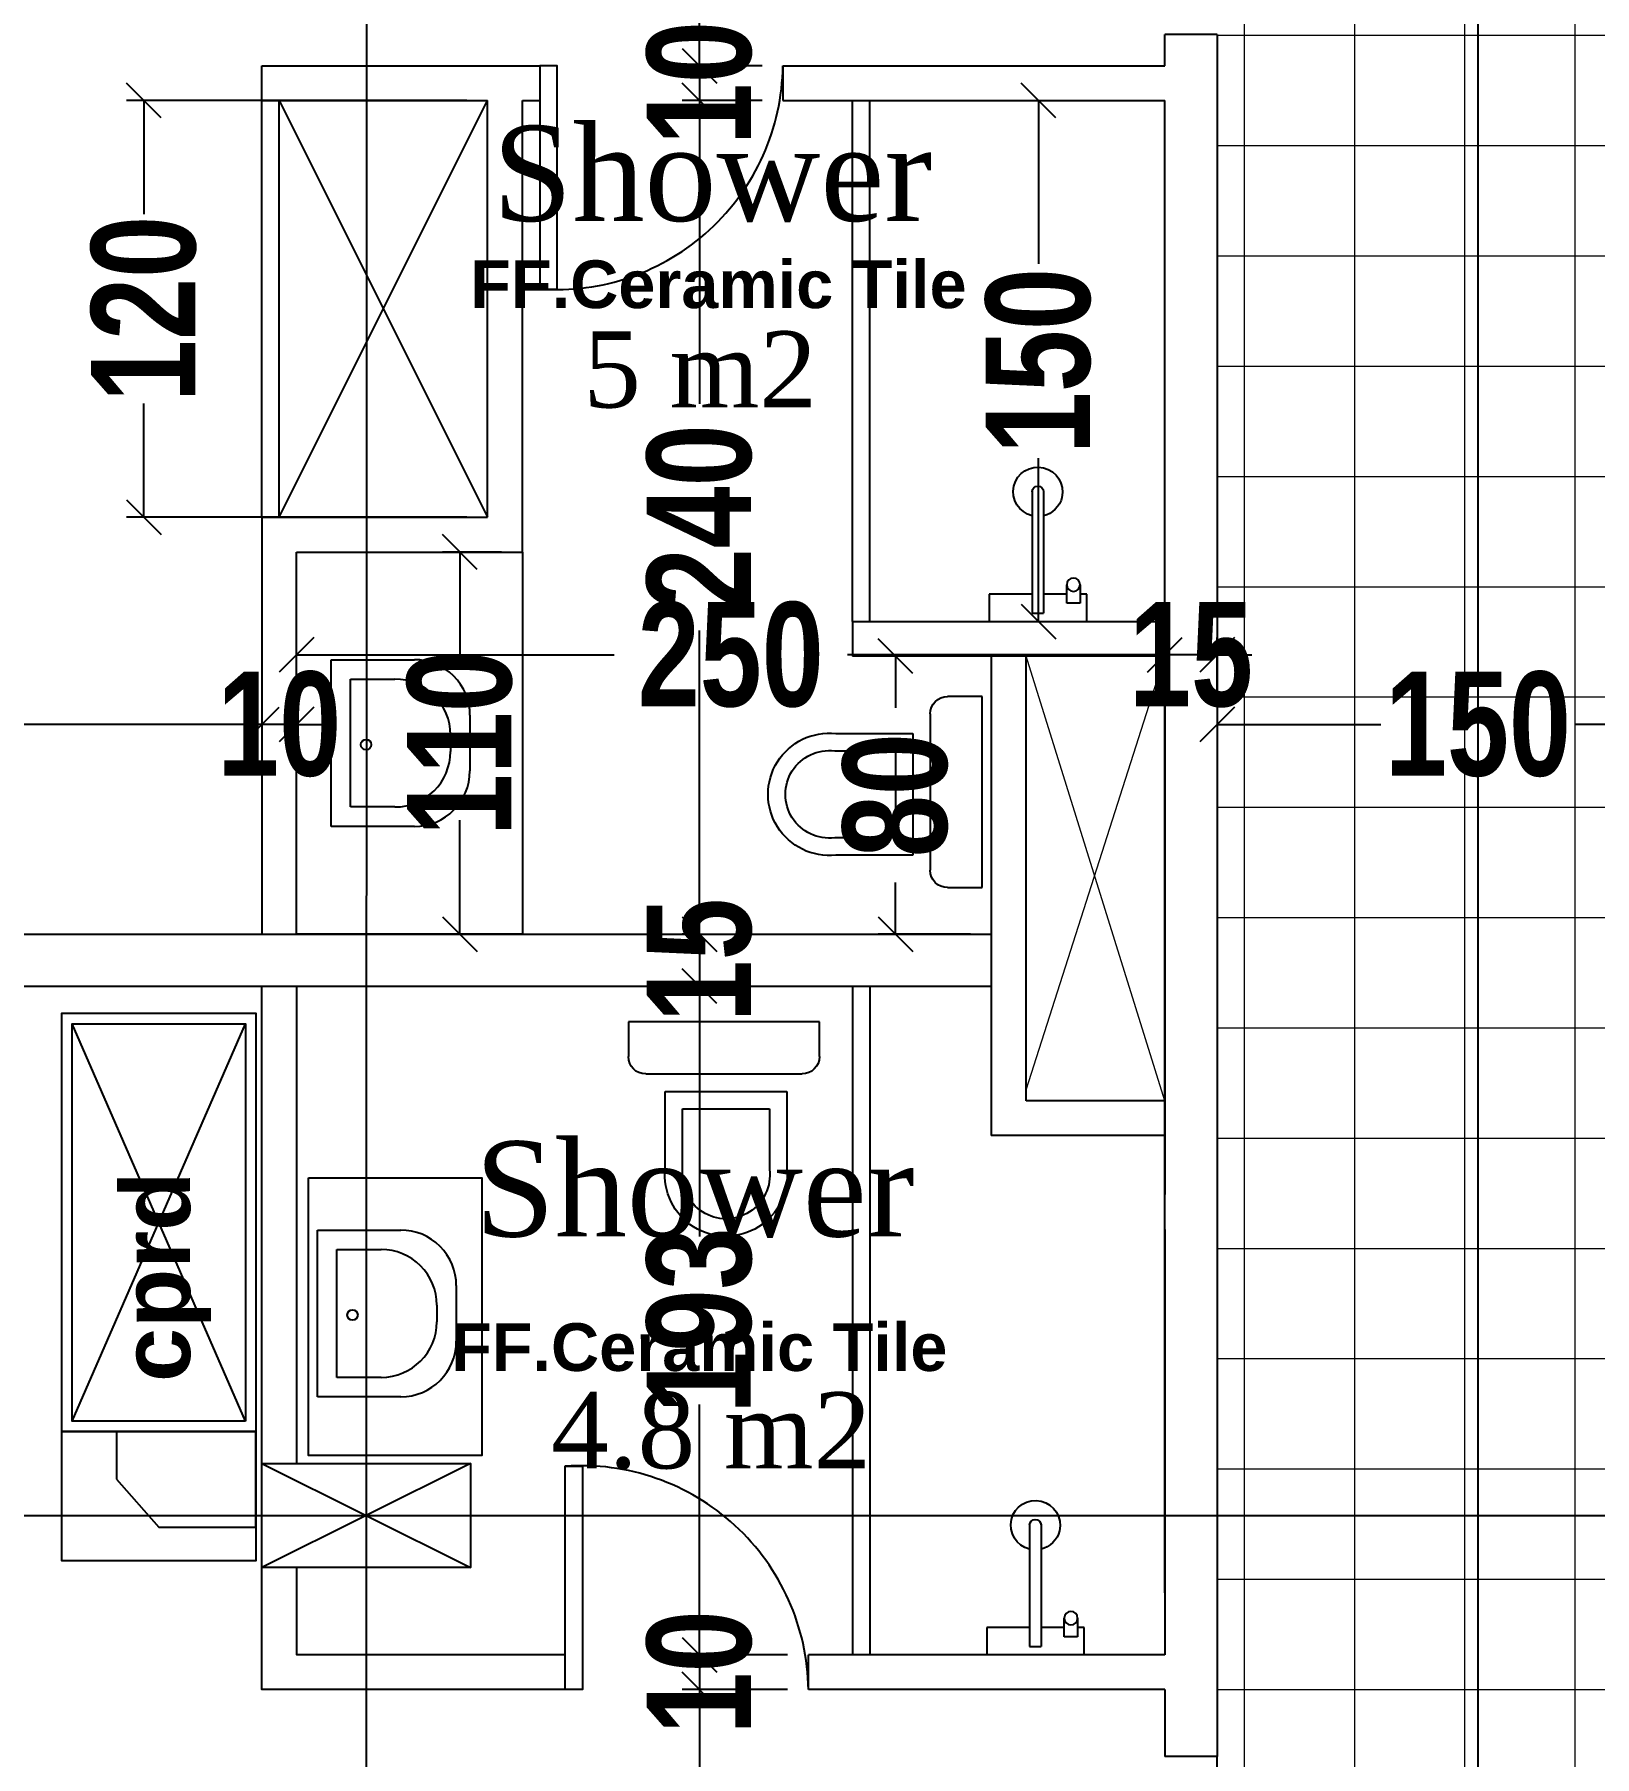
# Model space of a CAD drawing. Extents: x 285329 to 658348, y -83126 to -16980.
# Drawn here: x 359181.5 to 359630.6, y -42327 to -41831.2 of the extents above; entities that cross this region are included whole.
import ezdxf

# ---------------------------------------------------------------- set-up
doc = ezdxf.new("R2010")
doc.units = 0
doc.layers.get('0').update_dxf_attribs({"linetype": 'CONTINUOUS'})
doc.layers.get('DEFPOINTS').update_dxf_attribs({"color": 9, "linetype": 'CONTINUOUS'})
for name, color, linetype in [('AXIS', 1, 'CONTINUOUS'), ('COLUMN', 5, 'CONTINUOUS'), ('DOOR', 4, 'CONTINUOUS'), ('FURNITURE', 4, 'CONTINUOUS'), ('HATCH', 8, 'CONTINUOUS'), ('TEXT', 3, 'CONTINUOUS'), ('WALL', 7, 'CONTINUOUS')]:
    doc.layers.add(name, color=color, linetype=linetype)
doc.layers.add('VIS', color=8, linetype='CONTINUOUS', lineweight=18)
doc.styles.add('CITYBLUEPRINT', font='cityb___.ttf', dxfattribs={"width": 0.8})
doc.styles.add('style2', font='romantic.ttf', dxfattribs={"height": 50})
doc.styles.add('STYLE4', font='arialbd.ttf', dxfattribs={"height": 0.2})
doc.dimstyles.new('50', dxfattribs={"dimtxt": 30, "dimasz": 10, "dimexe": 5, "dimexo": 6, "dimgap": 5, "dimtad": 0, "dimdec": 0, "dimdsep": 46, "dimtxsty": 'CITYBLUEPRINT', "dimblk1": 'OBLIQUE', "dimblk2": 'OBLIQUE', "dimsah": 1, "dimcen": 0.05, "dimdle": 0.03, "dimclre": 22, "dimclrt": 7, "dimadec": 0, "dimazin": 0, "dimtfac": 1, "dimtdec": 0, "dimtix": 1, "dimtmove": 0, "dimatfit": 3, "dimldrblk": 'OBLIQUE', "dimfxl": 1, "dimtolj": 1, "dimtzin": 0, "dimarcsym": 0})

# ---------------------------------------------------------------- blocks, each defined once
blk = doc.blocks.new('COLUMN')
at = {"layer": 'AXIS'}
for p, q in [((236924.7, -9644.26), (236984.7, -9674.26)), ((236984.7, -9644.26), (236924.7, -9674.26))]:
    blk.add_line(p, q, dxfattribs=at)
at = {"layer": 'COLUMN'}
blk.add_lwpolyline([(236924.7, -9644.26), (236984.7, -9644.26), (236984.7, -9674.26), (236924.7, -9674.26)], close=True, dxfattribs=at)
blk = doc.blocks.new('HWB')
at = {"layer": 'FURNITURE'}
for p, q in [((-0.6, 0), (0, 0)), ((-0.6, -0.3), (-0.6, 0)), ((0, 0), (0, -0.3)), ((-0.53, -0.07), (-0.07, -0.07)), ((-0.53, -0.23), (-0.53, -0.07)), ((-0.07, -0.07), (-0.07, -0.23)), ((-0.27, -0.43), (-0.33, -0.43)), ((-0.2, -0.5), (-0.4, -0.5))]:
    blk.add_line(p, q, dxfattribs=at)
blk.add_circle((-0.3057, -0.1263), 0.0188, dxfattribs=at)
for centre, start, end in [((-0.33, -0.23), 180, 270), ((-0.27, -0.23), 270, 0), ((-0.4, -0.3), 180, 270), ((-0.2, -0.3), 270, 0)]:
    blk.add_arc(centre, 0.2, start, end, dxfattribs=at)
blk = doc.blocks.new('WC')
at = {"layer": 'FURNITURE'}
for p, q in [((0, 0), (0.55, 0)), ((0, -0.1), (0, 0)), ((0.55, 0), (0.55, -0.1)), ((0.5, -0.15), (0.05, -0.15)), ((0.0937, -0.2), (0.0937, -0.4221)), ((0.4437, -0.2), (0.0937, -0.2)), ((0.4437, -0.4221), (0.4437, -0.2)), ((0.1437, -0.25), (0.1437, -0.425)), ((0.3937, -0.25), (0.1437, -0.25)), ((0.3937, -0.425), (0.3937, -0.25))]:
    blk.add_line(p, q, dxfattribs=at)
for centre, radius, start, end in [((0.05, -0.1), 0.05, 180, 270), ((0.5, -0.1), 0.05, 270, 0), ((0.2687, -0.4409), 0.176, 173.8732, 6.1268), ((0.2687, -0.4409), 0.126, 172.7575, 7.2425)]:
    blk.add_arc(centre, radius, start, end, dxfattribs=at)
blk = doc.blocks.new('_Oblique')
at = {"color": 0, "lineweight": -2}
blk.add_line((-0.5, -0.5), (0.5, 0.5), dxfattribs=at)
blk = doc.blocks.new('*D2562')
at = {"layer": 'DEFPOINTS', "color": 0, "linetype": 'Continuous', "lineweight": 5, "transparency": 16777216}
for p in [(359372.35, -41730.21), (359372.98, -41840.21), (359372.98, -41840.21)]:
    blk.add_point(p, dxfattribs=at)
at = {"layer": 'VIS', "color": 0, "linetype": 'Continuous', "lineweight": -2, "transparency": 16777216}
for p, q in [((359372.98, -41730.18), (359372.98, -41763.04)), ((359372.98, -41840.24), (359372.98, -41807.38))]:
    blk.add_line(p, q, dxfattribs=at)
at = {"layer": 'VIS', "color": 22, "linetype": 'Continuous', "lineweight": -2, "transparency": 16777216}
for p, q in [((359378.35, -41730.21), (359377.98, -41730.21)), ((359366.98, -41840.21), (359367.98, -41840.21))]:
    blk.add_line(p, q, dxfattribs=at)
at = {"layer": 'VIS', "color": 0, "linetype": 'Continuous', "lineweight": -2, "transparency": 16777216, "xscale": 10, "yscale": 10, "zscale": 10}
for p, rotation in [((359372.98, -41730.21), 90), ((359372.98, -41840.21), 270)]:
    blk.add_blockref('_Oblique', p, dxfattribs=dict(at, rotation=rotation))
at = {"layer": 'VIS', "color": 7, "linetype": 'Continuous', "lineweight": 5, "transparency": 16777216, "insert": (359372.98, -41785.21), "char_height": 30, "attachment_point": 5, "rotation": 90, "style": 'CITYBLUEPRINT'}
blk.add_mtext('\\A1;110', dxfattribs=at)
blk = doc.blocks.new('*D2624')
at = {"layer": 'DEFPOINTS', "color": 0, "linetype": 'Continuous', "lineweight": 5, "transparency": 16777216}
for p in [(359521.96, -42029.84), (359672.23, -42029.17), (359672.23, -42029.84)]:
    blk.add_point(p, dxfattribs=at)
at = {"layer": 'VIS', "color": 22, "linetype": 'Continuous', "lineweight": -2, "transparency": 16777216}
for p, q in [((359521.96, -42023.84), (359521.96, -42024.84)), ((359672.23, -42035.17), (359672.23, -42034.84))]:
    blk.add_line(p, q, dxfattribs=at)
at = {"layer": 'VIS', "color": 0, "linetype": 'Continuous', "lineweight": -2, "transparency": 16777216}
for p, q in [((359521.93, -42029.84), (359569.11, -42029.84)), ((359672.26, -42029.84), (359625.08, -42029.84))]:
    blk.add_line(p, q, dxfattribs=at)
at = {"layer": 'VIS', "color": 0, "linetype": 'Continuous', "lineweight": -2, "transparency": 16777216, "xscale": 10, "yscale": 10, "zscale": 10, "rotation": 180}
blk.add_blockref('_Oblique', (359521.96, -42029.84), dxfattribs=at)
at = {"layer": 'VIS', "color": 0, "linetype": 'Continuous', "lineweight": -2, "transparency": 16777216, "xscale": 10, "yscale": 10, "zscale": 10}
blk.add_blockref('_Oblique', (359672.23, -42029.84), dxfattribs=at)
at = {"layer": 'VIS', "color": 7, "linetype": 'Continuous', "lineweight": 5, "transparency": 16777216, "insert": (359597.09, -42029.84), "char_height": 30, "attachment_point": 5, "style": 'CITYBLUEPRINT'}
blk.add_mtext('\\A1;150', dxfattribs=at)
blk = doc.blocks.new('*D2638')
at = {"layer": 'DEFPOINTS', "color": 0, "linetype": 'Continuous', "lineweight": 5, "transparency": 16777216}
for p in [(359396.96, -41840.21), (359372.98, -41850.21), (359396.96, -41850.21)]:
    blk.add_point(p, dxfattribs=at)
at = {"layer": 'VIS', "color": 0, "linetype": 'Continuous', "lineweight": -2, "transparency": 16777216}
for p, q in [((359372.98, -41840.21), (359372.98, -41830.21)), ((359372.98, -41840.21), (359372.98, -41850.21)), ((359372.98, -41850.21), (359372.98, -41860.21))]:
    blk.add_line(p, q, dxfattribs=at)
at = {"layer": 'VIS', "color": 22, "linetype": 'Continuous', "lineweight": -2, "transparency": 16777216}
for p, q in [((359390.96, -41840.21), (359367.98, -41840.21)), ((359390.96, -41850.21), (359367.98, -41850.21))]:
    blk.add_line(p, q, dxfattribs=at)
at = {"layer": 'VIS', "color": 0, "linetype": 'Continuous', "lineweight": -2, "transparency": 16777216, "xscale": 10, "yscale": 10, "zscale": 10}
for p, rotation in [((359372.98, -41840.21), 270), ((359372.98, -41850.21), 90)]:
    blk.add_blockref('_Oblique', p, dxfattribs=dict(at, rotation=rotation))
at = {"layer": 'VIS', "color": 7, "linetype": 'Continuous', "lineweight": 5, "transparency": 16777216, "insert": (359372.98, -41845.21), "char_height": 30, "attachment_point": 5, "rotation": 90, "style": 'CITYBLUEPRINT'}
blk.add_mtext('\\A1;10', dxfattribs=at)
blk = doc.blocks.new('*D2639')
at = {"layer": 'DEFPOINTS', "color": 0, "linetype": 'Continuous', "lineweight": 5, "transparency": 16777216}
for p in [(359396.96, -41850.21), (359372.98, -42090.21), (359376.64, -42090.21)]:
    blk.add_point(p, dxfattribs=at)
at = {"layer": 'VIS', "color": 22, "linetype": 'Continuous', "lineweight": -2, "transparency": 16777216}
for p, q in [((359390.96, -41850.21), (359367.98, -41850.21)), ((359370.64, -42090.21), (359367.98, -42090.21))]:
    blk.add_line(p, q, dxfattribs=at)
at = {"layer": 'VIS', "color": 0, "linetype": 'Continuous', "lineweight": -2, "transparency": 16777216}
for p, q in [((359372.98, -41850.18), (359372.98, -41937.58)), ((359372.98, -42090.24), (359372.98, -42002.84))]:
    blk.add_line(p, q, dxfattribs=at)
at = {"layer": 'VIS', "color": 0, "linetype": 'Continuous', "lineweight": -2, "transparency": 16777216, "xscale": 10, "yscale": 10, "zscale": 10}
for p, rotation in [((359372.98, -41850.21), 90), ((359372.98, -42090.21), 270)]:
    blk.add_blockref('_Oblique', p, dxfattribs=dict(at, rotation=rotation))
at = {"layer": 'VIS', "color": 7, "linetype": 'Continuous', "lineweight": 5, "transparency": 16777216, "insert": (359372.98, -41970.21), "char_height": 30, "attachment_point": 5, "rotation": 90, "style": 'CITYBLUEPRINT'}
blk.add_mtext('\\A1;240', dxfattribs=at)
blk = doc.blocks.new('*D2640')
at = {"layer": 'DEFPOINTS', "color": 0, "linetype": 'Continuous', "lineweight": 5, "transparency": 16777216}
for p in [(359376.64, -42090.21), (359372.98, -42105.21), (359376.64, -42105.21)]:
    blk.add_point(p, dxfattribs=at)
at = {"layer": 'VIS', "color": 0, "linetype": 'Continuous', "lineweight": -2, "transparency": 16777216}
for p, q in [((359372.98, -42090.21), (359372.98, -42080.21)), ((359372.98, -42090.21), (359372.98, -42105.21)), ((359372.98, -42105.21), (359372.98, -42115.21))]:
    blk.add_line(p, q, dxfattribs=at)
at = {"layer": 'VIS', "color": 22, "linetype": 'Continuous', "lineweight": -2, "transparency": 16777216}
for p, q in [((359370.64, -42090.21), (359367.98, -42090.21)), ((359370.64, -42105.21), (359367.98, -42105.21))]:
    blk.add_line(p, q, dxfattribs=at)
at = {"layer": 'VIS', "color": 0, "linetype": 'Continuous', "lineweight": -2, "transparency": 16777216, "xscale": 10, "yscale": 10, "zscale": 10}
for p, rotation in [((359372.98, -42090.21), 270), ((359372.98, -42105.21), 90)]:
    blk.add_blockref('_Oblique', p, dxfattribs=dict(at, rotation=rotation))
at = {"layer": 'VIS', "color": 7, "linetype": 'Continuous', "lineweight": 5, "transparency": 16777216, "insert": (359372.98, -42097.71), "char_height": 30, "attachment_point": 5, "rotation": 90, "style": 'CITYBLUEPRINT'}
blk.add_mtext('\\A1;15', dxfattribs=at)
blk = doc.blocks.new('*D2655')
at = {"layer": 'DEFPOINTS', "color": 0, "linetype": 'Continuous', "lineweight": 5, "transparency": 16777216}
for p in [(359506.96, -42009.84), (359506.96, -42010.21), (359521.96, -42029.17)]:
    blk.add_point(p, dxfattribs=at)
at = {"layer": 'VIS', "color": 22, "linetype": 'Continuous', "lineweight": -2, "transparency": 16777216}
for p, q in [((359506.96, -42004.21), (359506.96, -42004.84)), ((359521.96, -42023.17), (359521.96, -42004.84))]:
    blk.add_line(p, q, dxfattribs=at)
at = {"layer": 'VIS', "color": 0, "linetype": 'Continuous', "lineweight": -2, "transparency": 16777216}
for p, q in [((359506.96, -42009.84), (359496.96, -42009.84)), ((359521.96, -42009.84), (359506.96, -42009.84)), ((359521.96, -42009.84), (359531.96, -42009.84))]:
    blk.add_line(p, q, dxfattribs=at)
at = {"layer": 'VIS', "color": 0, "linetype": 'Continuous', "lineweight": -2, "transparency": 16777216, "xscale": 10, "yscale": 10, "zscale": 10}
blk.add_blockref('_Oblique', (359506.96, -42009.84), dxfattribs=at)
at = {"layer": 'VIS', "color": 0, "linetype": 'Continuous', "lineweight": -2, "transparency": 16777216, "xscale": 10, "yscale": 10, "zscale": 10, "rotation": 180}
blk.add_blockref('_Oblique', (359521.96, -42009.84), dxfattribs=at)
at = {"layer": 'VIS', "color": 7, "linetype": 'Continuous', "lineweight": 5, "transparency": 16777216, "insert": (359514.46, -42009.84), "char_height": 30, "attachment_point": 5, "style": 'CITYBLUEPRINT'}
blk.add_mtext('\\A1;15', dxfattribs=at)
blk = doc.blocks.new('*D2656')
at = {"layer": 'DEFPOINTS', "color": 0, "linetype": 'Continuous', "lineweight": 5, "transparency": 16777216}
for p in [(359256.96, -42009.84), (359506.96, -42010.21), (359256.96, -42030.21)]:
    blk.add_point(p, dxfattribs=at)
at = {"layer": 'VIS', "color": 22, "linetype": 'Continuous', "lineweight": -2, "transparency": 16777216}
for p, q in [((359256.96, -42024.21), (359256.96, -42004.84)), ((359506.96, -42004.21), (359506.96, -42004.84))]:
    blk.add_line(p, q, dxfattribs=at)
at = {"layer": 'VIS', "color": 0, "linetype": 'Continuous', "lineweight": -2, "transparency": 16777216}
for p, q in [((359256.93, -42009.84), (359348.37, -42009.84)), ((359506.99, -42009.84), (359415.55, -42009.84))]:
    blk.add_line(p, q, dxfattribs=at)
at = {"layer": 'VIS', "color": 0, "linetype": 'Continuous', "lineweight": -2, "transparency": 16777216, "xscale": 10, "yscale": 10, "zscale": 10, "rotation": 180}
blk.add_blockref('_Oblique', (359256.96, -42009.84), dxfattribs=at)
at = {"layer": 'VIS', "color": 0, "linetype": 'Continuous', "lineweight": -2, "transparency": 16777216, "xscale": 10, "yscale": 10, "zscale": 10}
blk.add_blockref('_Oblique', (359506.96, -42009.84), dxfattribs=at)
at = {"layer": 'VIS', "color": 7, "linetype": 'Continuous', "lineweight": 5, "transparency": 16777216, "insert": (359381.96, -42009.84), "char_height": 30, "attachment_point": 5, "style": 'CITYBLUEPRINT'}
blk.add_mtext('\\A1;250', dxfattribs=at)
blk = doc.blocks.new('*D2657')
at = {"layer": 'DEFPOINTS', "color": 0, "linetype": 'Continuous', "lineweight": 5, "transparency": 16777216}
for p in [(359246.96, -42029.84), (359246.96, -42030.21), (359256.96, -42030.21)]:
    blk.add_point(p, dxfattribs=at)
at = {"layer": 'VIS', "color": 22, "linetype": 'Continuous', "lineweight": -2, "transparency": 16777216}
for p, q in [((359246.96, -42024.21), (359246.96, -42024.84)), ((359256.96, -42024.21), (359256.96, -42024.84))]:
    blk.add_line(p, q, dxfattribs=at)
at = {"layer": 'VIS', "color": 0, "linetype": 'Continuous', "lineweight": -2, "transparency": 16777216}
for p, q in [((359246.96, -42029.84), (359236.96, -42029.84)), ((359256.96, -42029.84), (359246.96, -42029.84)), ((359256.96, -42029.84), (359266.96, -42029.84))]:
    blk.add_line(p, q, dxfattribs=at)
at = {"layer": 'VIS', "color": 0, "linetype": 'Continuous', "lineweight": -2, "transparency": 16777216, "xscale": 10, "yscale": 10, "zscale": 10}
blk.add_blockref('_Oblique', (359246.96, -42029.84), dxfattribs=at)
at = {"layer": 'VIS', "color": 0, "linetype": 'Continuous', "lineweight": -2, "transparency": 16777216, "xscale": 10, "yscale": 10, "zscale": 10, "rotation": 180}
blk.add_blockref('_Oblique', (359256.96, -42029.84), dxfattribs=at)
at = {"layer": 'VIS', "color": 7, "linetype": 'Continuous', "lineweight": 5, "transparency": 16777216, "insert": (359251.96, -42029.84), "char_height": 30, "attachment_point": 5, "style": 'CITYBLUEPRINT'}
blk.add_mtext('\\A1;10', dxfattribs=at)
blk = doc.blocks.new('*D2658')
at = {"layer": 'DEFPOINTS', "color": 0, "linetype": 'Continuous', "lineweight": 5, "transparency": 16777216}
for p in [(358654.28, -42029.84), (358654.28, -42029.84), (359246.96, -42030.21)]:
    blk.add_point(p, dxfattribs=at)
at = {"layer": 'VIS', "color": 22, "linetype": 'Continuous', "lineweight": -2, "transparency": 16777216}
for p, q in [((358654.28, -42023.84), (358654.28, -42024.84)), ((359246.96, -42024.21), (359246.96, -42024.84))]:
    blk.add_line(p, q, dxfattribs=at)
at = {"layer": 'VIS', "color": 0, "linetype": 'Continuous', "lineweight": -2, "transparency": 16777216}
for p, q in [((358654.25, -42029.84), (358920.78, -42029.84)), ((359246.99, -42029.84), (358980.45, -42029.84))]:
    blk.add_line(p, q, dxfattribs=at)
at = {"layer": 'VIS', "color": 0, "linetype": 'Continuous', "lineweight": -2, "transparency": 16777216, "xscale": 10, "yscale": 10, "zscale": 10, "rotation": 180}
blk.add_blockref('_Oblique', (358654.28, -42029.84), dxfattribs=at)
at = {"layer": 'VIS', "color": 0, "linetype": 'Continuous', "lineweight": -2, "transparency": 16777216, "xscale": 10, "yscale": 10, "zscale": 10}
blk.add_blockref('_Oblique', (359246.96, -42029.84), dxfattribs=at)
at = {"layer": 'VIS', "color": 7, "linetype": 'Continuous', "lineweight": 5, "transparency": 16777216, "insert": (358950.62, -42029.84), "char_height": 30, "attachment_point": 5, "style": 'CITYBLUEPRINT'}
blk.add_mtext('\\A1;593', dxfattribs=at)
blk = doc.blocks.new('*D2706')
at = {"layer": 'DEFPOINTS', "color": 0, "linetype": 'Continuous', "lineweight": 5, "transparency": 16777216}
for p in [(359439.46, -41605.21), (360094.46, -41605.21), (360094.03, -42507.44)]:
    blk.add_point(p, dxfattribs=at)
at = {"layer": 'VIS', "color": 22, "linetype": 'Continuous', "lineweight": -2, "transparency": 16777216}
for p, q in [((359445.46, -41605.21), (360099.46, -41605.21)), ((360100.03, -42507.44), (360099.46, -42507.44))]:
    blk.add_line(p, q, dxfattribs=at)
at = {"layer": 'VIS', "color": 0, "linetype": 'Continuous', "lineweight": -2, "transparency": 16777216}
for p, q in [((360094.46, -41605.18), (360094.46, -42023.47)), ((360094.46, -42507.47), (360094.46, -42089.18))]:
    blk.add_line(p, q, dxfattribs=at)
at = {"layer": 'VIS', "color": 0, "linetype": 'Continuous', "lineweight": -2, "transparency": 16777216, "xscale": 10, "yscale": 10, "zscale": 10}
for p, rotation in [((360094.46, -41605.21), 90), ((360094.46, -42507.44), 270)]:
    blk.add_blockref('_Oblique', p, dxfattribs=dict(at, rotation=rotation))
at = {"layer": 'VIS', "color": 7, "linetype": 'Continuous', "lineweight": 5, "transparency": 16777216, "insert": (360094.46, -42056.32), "char_height": 30, "attachment_point": 5, "rotation": 90, "style": 'CITYBLUEPRINT'}
blk.add_mtext('\\A1;902', dxfattribs=at)
blk = doc.blocks.new('*D2707')
at = {"layer": 'DEFPOINTS', "color": 0, "linetype": 'Continuous', "lineweight": 5, "transparency": 16777216}
for p in [(359376.64, -42105.21), (359372.98, -42297.73), (359404.29, -42297.73)]:
    blk.add_point(p, dxfattribs=at)
at = {"layer": 'VIS', "color": 22, "linetype": 'Continuous', "lineweight": -2, "transparency": 16777216}
for p, q in [((359370.64, -42105.21), (359367.98, -42105.21)), ((359398.29, -42297.73), (359367.98, -42297.73))]:
    blk.add_line(p, q, dxfattribs=at)
at = {"layer": 'VIS', "color": 0, "linetype": 'Continuous', "lineweight": -2, "transparency": 16777216}
for p, q in [((359372.98, -42105.18), (359372.98, -42177.29)), ((359372.98, -42297.76), (359372.98, -42225.64))]:
    blk.add_line(p, q, dxfattribs=at)
at = {"layer": 'VIS', "color": 0, "linetype": 'Continuous', "lineweight": -2, "transparency": 16777216, "xscale": 10, "yscale": 10, "zscale": 10}
for p, rotation in [((359372.98, -42105.21), 90), ((359372.98, -42297.73), 270)]:
    blk.add_blockref('_Oblique', p, dxfattribs=dict(at, rotation=rotation))
at = {"layer": 'VIS', "color": 7, "linetype": 'Continuous', "lineweight": 5, "transparency": 16777216, "insert": (359372.98, -42201.47), "char_height": 30, "attachment_point": 5, "rotation": 90, "style": 'CITYBLUEPRINT'}
blk.add_mtext('\\A1;193', dxfattribs=at)
blk = doc.blocks.new('*D2708')
at = {"layer": 'DEFPOINTS', "color": 0, "linetype": 'Continuous', "lineweight": 5, "transparency": 16777216}
for p in [(359404.29, -42297.73), (359372.98, -42307.73), (359404.29, -42307.73)]:
    blk.add_point(p, dxfattribs=at)
at = {"layer": 'VIS', "color": 0, "linetype": 'Continuous', "lineweight": -2, "transparency": 16777216}
for p, q in [((359372.98, -42297.73), (359372.98, -42287.73)), ((359372.98, -42297.73), (359372.98, -42307.73)), ((359372.98, -42307.73), (359372.98, -42317.73))]:
    blk.add_line(p, q, dxfattribs=at)
at = {"layer": 'VIS', "color": 22, "linetype": 'Continuous', "lineweight": -2, "transparency": 16777216}
for p, q in [((359398.29, -42297.73), (359367.98, -42297.73)), ((359398.29, -42307.73), (359367.98, -42307.73))]:
    blk.add_line(p, q, dxfattribs=at)
at = {"layer": 'VIS', "color": 0, "linetype": 'Continuous', "lineweight": -2, "transparency": 16777216, "xscale": 10, "yscale": 10, "zscale": 10}
for p, rotation in [((359372.98, -42297.73), 270), ((359372.98, -42307.73), 90)]:
    blk.add_blockref('_Oblique', p, dxfattribs=dict(at, rotation=rotation))
at = {"layer": 'VIS', "color": 7, "linetype": 'Continuous', "lineweight": 5, "transparency": 16777216, "insert": (359372.98, -42302.73), "char_height": 30, "attachment_point": 5, "rotation": 90, "style": 'CITYBLUEPRINT'}
blk.add_mtext('\\A1;10', dxfattribs=at)
blk = doc.blocks.new('*D2709')
at = {"layer": 'DEFPOINTS', "color": 0, "linetype": 'Continuous', "lineweight": 5, "transparency": 16777216}
for p in [(359391.79, -42307.73), (359361.32, -42427.73), (359372.98, -42427.73)]:
    blk.add_point(p, dxfattribs=at)
at = {"layer": 'VIS', "color": 22, "linetype": 'Continuous', "lineweight": -2, "transparency": 16777216}
for p, q in [((359385.79, -42307.73), (359367.98, -42307.73)), ((359367.32, -42427.73), (359377.98, -42427.73))]:
    blk.add_line(p, q, dxfattribs=at)
at = {"layer": 'VIS', "color": 0, "linetype": 'Continuous', "lineweight": -2, "transparency": 16777216}
for p, q in [((359372.98, -42307.7), (359372.98, -42340.49)), ((359372.98, -42427.76), (359372.98, -42394.96))]:
    blk.add_line(p, q, dxfattribs=at)
at = {"layer": 'VIS', "color": 0, "linetype": 'Continuous', "lineweight": -2, "transparency": 16777216, "xscale": 10, "yscale": 10, "zscale": 10}
for p, rotation in [((359372.98, -42307.73), 90), ((359372.98, -42427.73), 270)]:
    blk.add_blockref('_Oblique', p, dxfattribs=dict(at, rotation=rotation))
at = {"layer": 'VIS', "color": 7, "linetype": 'Continuous', "lineweight": 5, "transparency": 16777216, "insert": (359372.98, -42367.73), "char_height": 30, "attachment_point": 5, "rotation": 90, "style": 'CITYBLUEPRINT'}
blk.add_mtext('\\A1;120', dxfattribs=at)
blk = doc.blocks.new('cp')
at = {"layer": 'DOOR'}
blk.add_line((286410.03, -20595.14), (286397.78, -20608.9), dxfattribs=at)
blk.add_lwpolyline([(286425.76, -20581.38), (286369.84, -20581.38), (286369.84, -20618.63), (286425.76, -20618.63)], close=True, dxfattribs=at)
blk.add_lwpolyline([(286397.78, -20608.9), (286369.84, -20608.9), (286369.84, -20581.38), (286410.03, -20581.38), (286410.03, -20595.14)], dxfattribs=at)
blk = doc.blocks.new('*D2743')
at = {"layer": 'DEFPOINTS', "color": 0, "linetype": 'Continuous', "lineweight": 5, "transparency": 16777216}
for p in [(359213.02, -41850.21), (359311.96, -41850.21), (359311.96, -41970.21)]:
    blk.add_point(p, dxfattribs=at)
at = {"layer": 'VIS', "color": 22, "linetype": 'Continuous', "lineweight": -2, "transparency": 16777216}
for p, q in [((359305.96, -41850.21), (359208.02, -41850.21)), ((359305.96, -41970.21), (359208.02, -41970.21))]:
    blk.add_line(p, q, dxfattribs=at)
at = {"layer": 'VIS', "color": 0, "linetype": 'Continuous', "lineweight": -2, "transparency": 16777216}
for p, q in [((359213.02, -41850.18), (359213.02, -41882.97)), ((359213.02, -41970.24), (359213.02, -41937.44))]:
    blk.add_line(p, q, dxfattribs=at)
at = {"layer": 'VIS', "color": 0, "linetype": 'Continuous', "lineweight": -2, "transparency": 16777216, "xscale": 10, "yscale": 10, "zscale": 10}
for p, rotation in [((359213.02, -41850.21), 90), ((359213.02, -41970.21), 270)]:
    blk.add_blockref('_Oblique', p, dxfattribs=dict(at, rotation=rotation))
at = {"layer": 'VIS', "color": 7, "linetype": 'Continuous', "lineweight": 5, "transparency": 16777216, "insert": (359213.02, -41910.21), "char_height": 30, "attachment_point": 5, "rotation": 90, "style": 'CITYBLUEPRINT'}
blk.add_mtext('\\A1;120', dxfattribs=at)
blk = doc.blocks.new('*D2744')
at = {"layer": 'DEFPOINTS', "color": 0, "linetype": 'Continuous', "lineweight": 5, "transparency": 16777216}
for p in [(359321.96, -41980.21), (359303.98, -42090.21), (359321.96, -42090.21)]:
    blk.add_point(p, dxfattribs=at)
at = {"layer": 'VIS', "color": 22, "linetype": 'Continuous', "lineweight": -2, "transparency": 16777216}
for p, q in [((359315.96, -41980.21), (359298.98, -41980.21)), ((359315.96, -42090.21), (359298.98, -42090.21))]:
    blk.add_line(p, q, dxfattribs=at)
at = {"layer": 'VIS', "color": 0, "linetype": 'Continuous', "lineweight": -2, "transparency": 16777216}
for p, q in [((359303.98, -41980.18), (359303.98, -42013.04)), ((359303.98, -42090.24), (359303.98, -42057.38))]:
    blk.add_line(p, q, dxfattribs=at)
at = {"layer": 'VIS', "color": 0, "linetype": 'Continuous', "lineweight": -2, "transparency": 16777216, "xscale": 10, "yscale": 10, "zscale": 10}
for p, rotation in [((359303.98, -41980.21), 90), ((359303.98, -42090.21), 270)]:
    blk.add_blockref('_Oblique', p, dxfattribs=dict(at, rotation=rotation))
at = {"layer": 'VIS', "color": 7, "linetype": 'Continuous', "lineweight": 5, "transparency": 16777216, "insert": (359303.98, -42035.21), "char_height": 30, "attachment_point": 5, "rotation": 90, "style": 'CITYBLUEPRINT'}
blk.add_mtext('\\A1;110', dxfattribs=at)
blk = doc.blocks.new('y7y8uyg')
at = {"layer": 'FURNITURE', "color": 1, "lineweight": 25}
for p, q in [((358503.97, -40160.65), (358503.97, -40195.86)), ((358507.27, -40160.65), (358507.27, -40195.86)), ((358513.95, -40193.05), (358513.95, -40187.72)), ((358517.81, -40187.72), (358517.81, -40193.05)), ((358491.62, -40190.4), (358491.62, -40198.29)), ((358503.97, -40190.4), (358491.62, -40190.4)), ((358513.95, -40190.4), (358507.27, -40190.4)), ((358517.81, -40193.05), (358513.95, -40193.05)), ((358519.69, -40190.4), (358517.81, -40190.4)), ((358519.69, -40198.29), (358519.69, -40190.4)), ((358503.97, -40195.86), (358507.27, -40195.86))]:
    blk.add_line(p, q, dxfattribs=at)
for points, knots in [([(358503.97, -40167.86), (358500.23, -40166.95), (358497.86, -40163.15), (358498.73, -40159.31), (358499.6, -40155.51), (358503.47, -40153.14), (358507.27, -40154.04), (358511.08, -40154.95), (358513.45, -40158.75), (358512.57, -40162.59), (358512.08, -40165.05), (358509.71, -40167.39), (358507.27, -40167.86)], [0, 0, 0, 0, 1, 1, 1, 2, 2, 2, 3, 3, 3, 4, 4, 4, 4]), ([(358503.97, -40160.96), (358503.97, -40160.06), (358504.72, -40159.31), (358505.59, -40159.31), (358506.53, -40159.31), (358507.27, -40160.03), (358507.27, -40160.96), (358507.27, -40160.96), (358507.27, -40160.96), (358507.27, -40160.96)], [0, 0, 0, 0, 1, 1, 1, 2, 2, 2, 3, 3, 3, 3]), ([(358515.88, -40185.79), (358516.94, -40185.79), (358517.81, -40186.66), (358517.81, -40187.72), (358517.81, -40188.78), (358516.94, -40189.65), (358515.88, -40189.65), (358514.82, -40189.65), (358513.95, -40188.78), (358513.95, -40187.72), (358513.95, -40186.66), (358514.82, -40185.79), (358515.88, -40185.79), (358515.88, -40185.79), (358515.88, -40185.79), (358515.88, -40185.79), (358515.88, -40185.79), (358515.88, -40185.79), (358515.88, -40185.79)], [0, 0, 0, 0, 1, 1, 1, 2, 2, 2, 3, 3, 3, 4, 4, 4, 5, 5, 5, 6, 6, 6, 6])]:
    blk.add_open_spline(points, degree=3, knots=knots, dxfattribs=at)
blk = doc.blocks.new('*D2780')
at = {"layer": 'DEFPOINTS', "color": 0, "linetype": 'Continuous', "lineweight": 5, "transparency": 16777216}
for p in [(359421.96, -41850.21), (359470.55, -41850.21), (359421.96, -42000.21)]:
    blk.add_point(p, dxfattribs=at)
at = {"layer": 'VIS', "color": 22, "linetype": 'Continuous', "lineweight": -2, "transparency": 16777216}
for p, q in [((359427.96, -41850.21), (359475.55, -41850.21)), ((359427.96, -42000.21), (359475.55, -42000.21))]:
    blk.add_line(p, q, dxfattribs=at)
at = {"layer": 'VIS', "color": 0, "linetype": 'Continuous', "lineweight": -2, "transparency": 16777216}
for p, q in [((359470.55, -41850.18), (359470.55, -41897.22)), ((359470.55, -42000.24), (359470.55, -41953.19))]:
    blk.add_line(p, q, dxfattribs=at)
at = {"layer": 'VIS', "color": 0, "linetype": 'Continuous', "lineweight": -2, "transparency": 16777216, "xscale": 10, "yscale": 10, "zscale": 10}
for p, rotation in [((359470.55, -41850.21), 90), ((359470.55, -42000.21), 270)]:
    blk.add_blockref('_Oblique', p, dxfattribs=dict(at, rotation=rotation))
at = {"layer": 'VIS', "color": 7, "linetype": 'Continuous', "lineweight": 5, "transparency": 16777216, "insert": (359470.55, -41925.21), "char_height": 30, "attachment_point": 5, "rotation": 90, "style": 'CITYBLUEPRINT'}
blk.add_mtext('\\A1;150', dxfattribs=at)
blk = doc.blocks.new('*D2782')
at = {"layer": 'DEFPOINTS', "color": 0, "linetype": 'Continuous', "lineweight": 5, "transparency": 16777216}
for p in [(359429.38, -42010.21), (359456.96, -42010.21), (359456.96, -42090.21)]:
    blk.add_point(p, dxfattribs=at)
at = {"layer": 'VIS', "color": 22, "linetype": 'Continuous', "lineweight": -2, "transparency": 16777216}
for p, q in [((359450.96, -42010.21), (359424.38, -42010.21)), ((359450.96, -42090.21), (359424.38, -42090.21))]:
    blk.add_line(p, q, dxfattribs=at)
at = {"layer": 'VIS', "color": 0, "linetype": 'Continuous', "lineweight": -2, "transparency": 16777216}
for p, q in [((359429.38, -42010.18), (359429.38, -42025.03)), ((359429.38, -42090.24), (359429.38, -42075.38))]:
    blk.add_line(p, q, dxfattribs=at)
at = {"layer": 'VIS', "color": 0, "linetype": 'Continuous', "lineweight": -2, "transparency": 16777216, "xscale": 10, "yscale": 10, "zscale": 10}
for p, rotation in [((359429.38, -42010.21), 90), ((359429.38, -42090.21), 270)]:
    blk.add_blockref('_Oblique', p, dxfattribs=dict(at, rotation=rotation))
at = {"layer": 'VIS', "color": 7, "linetype": 'Continuous', "lineweight": 5, "transparency": 16777216, "insert": (359429.38, -42050.21), "char_height": 30, "attachment_point": 5, "rotation": 90, "style": 'CITYBLUEPRINT'}
blk.add_mtext('\\A1;80', dxfattribs=at)

msp = doc.modelspace()

# ---------------------------------------------------------------- hatches: boundary and pattern name
at = {"layer": 'VIS', "linetype": 'Continuous', "lineweight": 5}
h = msp.add_hatch(dxfattribs=at)
h.set_pattern_fill('ANSI37', color=256, scale=10, angle=45)
h.set_pattern_definition([(90, (45554.062, -10494.21), (-31.75, 5e-15), []), (180, (45554.062, -10494.21), (-5e-15, -31.75), [])])
edge = h.paths.add_edge_path()
edge.add_line((359291.94, -39546.08), (359495.56, -39544.78))
edge.add_line((359495.56, -39544.78), (359495.56, -39560.51))
edge.add_line((359495.56, -39560.51), (359912.58, -39560.78))
edge.add_line((359912.58, -39560.78), (359912.58, -39680.81))
edge.add_line((359912.58, -39680.81), (359672.23, -39680.81))
edge.add_line((359672.23, -39680.81), (359672.23, -42439.64))
edge.add_line((359672.23, -42439.64), (359521.96, -42438.42))
edge.add_line((359521.96, -42438.42), (359521.96, -40969.99))
edge.add_line((359521.96, -40969.99), (358854.38, -40971.21))
edge.add_line((358854.38, -40971.21), (358851.46, -40793.13))
edge.add_line((358851.46, -40793.13), (359524.09, -40793.13))
edge.add_line((359524.09, -40793.13), (359520.89, -39680.81))
edge.add_line((359520.89, -39680.81), (359293, -39680.81))
edge.add_line((359293, -39680.81), (359291.22, -39546.09))

# ---------------------------------------------------------------- linework, layer by layer
at = {"layer": 'AXIS'}
for p, q in [((359597.09, -42846.26), (359597.09, -38978.31)), ((359277.46, -39110.73), (359276.94, -42695.1)), ((359246.96, -41970.21), (359246.96, -41850.21)), ((359251.96, -41970.21), (359251.96, -41850.21)), ((359251.96, -41850.21), (359311.96, -41970.21)), ((359251.96, -41970.21), (359311.96, -41850.21)), ((359416.96, -42000.21), (359416.96, -41850.21)), ((359421.96, -42000.21), (359421.96, -41850.21)), ((359416.96, -42105.21), (359416.96, -42297.73)), ((359421.96, -42105.21), (359421.96, -42297.73)), ((358481.6, -42257.58), (360818.48, -42257.58))]:
    msp.add_line(p, q, dxfattribs=at)
at = {"layer": 'DOOR'}
for p, q in [((359192.35, -42230.41), (359242.27, -42116.02)), ((359242.27, -42230.41), (359192.35, -42116.02))]:
    msp.add_line(p, q, dxfattribs=at)
for points in [[(359245.27, -42233.41), (359189.35, -42233.41), (359189.35, -42113.02), (359245.27, -42113.02)], [(359242.27, -42230.41), (359192.35, -42230.41), (359192.35, -42116.02), (359242.27, -42116.02)]]:
    msp.add_lwpolyline(points, close=True, dxfattribs=at)
at = {"layer": 'FURNITURE'}
for p, q in [((359521.96, -41831.21), (359506.96, -41831.21)), ((359521.96, -41831.21), (359506.96, -41831.21)), ((359521.96, -41831.21), (359506.96, -41831.21)), ((359521.96, -41831.21), (359506.96, -41831.21)), ((359521.96, -42326.99), (359506.96, -42326.99)), ((359521.96, -42326.99), (359506.96, -42326.99)), ((359521.96, -42326.99), (359506.96, -42326.99)), ((359521.96, -42326.99), (359506.96, -42326.99))]:
    msp.add_line(p, q, dxfattribs=at)
at = {"layer": 'FURNITURE', "linetype": 'Continuous', "flags": 128}
for points in [[(359326.96, -41840.21), (359326.96, -41904.51), (359331.96, -41904.51), (359331.96, -41840.21), (359326.96, -41840.21)], [(359334.29, -42307.73), (359334.29, -42243.42), (359339.29, -42243.42), (359339.29, -42307.73), (359334.29, -42307.73)]]:
    msp.add_lwpolyline(points, dxfattribs=at)
at = {"layer": 'FURNITURE', "linetype": 'Continuous'}
for points in [[(359256.96, -41980.21), (359321.96, -41980.21), (359321.96, -42090.21), (359256.96, -42090.21)], [(359260.39, -42160.36), (359310.31, -42160.36), (359310.31, -42240.36), (359260.39, -42240.36)]]:
    msp.add_lwpolyline(points, close=True, dxfattribs=at)
for centre, start, end in [((359331.63, -41839.34), 265.9024, 359.2417), ((359338.96, -42308.59), 0.7583, 94.0976)]:
    msp.add_arc(centre, 65.34, start, end, dxfattribs=at)
at = {"layer": 'HATCH', "linetype": 'ByBlock', "ltscale": 3}
msp.add_line((359521.96, -42422.99), (359521.96, -42326.99), dxfattribs=at)
at = {"layer": 'VIS', "linetype": 'Continuous', "lineweight": 5}
for p, q in [((359466.96, -42135.01), (359506.96, -42010.21)), ((359506.96, -42138.21), (359466.96, -42010.21))]:
    msp.add_line(p, q, dxfattribs=at)
at = {"layer": 'WALL', "ltscale": 3}
for p, q in [((359506.96, -41840.21), (359506.96, -41831.21)), ((359506.96, -41840.21), (359506.96, -41831.21)), ((359506.96, -41840.21), (359506.96, -41831.21)), ((359506.96, -41840.21), (359506.96, -41831.21)), ((359521.96, -41831.21), (359521.96, -42004.75)), ((359521.96, -41831.21), (359521.96, -42004.75)), ((359521.96, -41831.21), (359521.96, -41856.25)), ((359521.96, -41831.21), (359521.96, -42004.75)), ((359246.96, -41840.21), (359326.96, -41840.21)), ((359246.96, -41850.21), (359246.96, -41840.21)), ((359326.96, -41840.21), (359326.96, -41850.21)), ((359396.96, -41840.21), (359506.96, -41840.21)), ((359246.96, -41850.21), (359311.96, -41850.21)), ((359311.96, -41970.21), (359311.96, -41850.21)), ((359321.96, -41850.21), (359326.96, -41850.21)), ((359321.96, -41980.21), (359321.96, -41850.21)), ((359396.96, -41850.21), (359506.96, -41850.21)), ((359506.96, -41953.49), (359506.96, -41850.21)), ((359506.96, -42000.21), (359506.96, -41850.21)), ((359506.96, -41940.41), (359506.96, -41850.21)), ((359506.96, -41930.41), (359506.96, -41850.21)), ((359246.96, -41970.21), (359311.96, -41970.21)), ((359246.96, -41970.21), (359246.96, -42090.21)), ((359256.96, -41980.21), (359321.96, -41980.21)), ((359256.96, -42090.21), (359256.96, -41980.21)), ((359416.96, -42000.21), (359506.96, -42000.21)), ((359416.96, -42000.21), (359416.96, -42010.21)), ((359521.96, -42004.75), (359521.96, -42326.99)), ((359506.96, -42010.21), (359416.96, -42010.21)), ((359456.96, -42010.21), (359456.96, -42148.21)), ((359466.96, -42138.21), (359466.96, -42010.21)), ((359506.96, -42010.21), (359506.96, -42165.21)), ((358651.02, -42090.21), (359226.94, -42090.21)), ((358862.19, -42090.21), (359456.96, -42090.21)), ((358649.47, -42105.21), (359456.96, -42105.21)), ((359247, -42242.58), (359247, -42105.21)), ((359257, -42242.58), (359257, -42105.21)), ((359506.96, -42138.21), (359466.96, -42138.21)), ((359506.96, -42148.21), (359456.96, -42148.21)), ((359506.96, -42175.21), (359506.96, -42297.73)), ((359506.96, -42241.92), (359506.96, -42297.73)), ((359506.96, -42255), (359506.96, -42297.73)), ((359506.96, -42265), (359506.96, -42297.73)), ((359334.29, -42307.73), (359334.29, -42297.73)), ((359506.96, -42307.73), (359506.96, -42326.99)), ((359506.96, -42307.73), (359506.96, -42326.99)), ((359506.96, -42307.73), (359506.96, -42326.99)), ((359506.96, -42307.73), (359506.96, -42326.99))]:
    msp.add_line(p, q, dxfattribs=at)
at = {"layer": 'WALL', "linetype": 'Continuous'}
for p, q in [((359521.96, -41831.21), (359506.96, -41831.21)), ((359521.96, -41831.21), (359506.96, -41831.21)), ((359521.96, -41831.21), (359506.96, -41831.21)), ((359521.96, -41831.21), (359506.96, -41831.21)), ((359396.96, -41840.21), (359396.96, -41850.21)), ((359404.29, -42307.73), (359404.29, -42297.73)), ((359521.96, -42326.99), (359506.96, -42326.99)), ((359521.96, -42326.99), (359506.96, -42326.99)), ((359521.96, -42326.99), (359506.96, -42326.99)), ((359521.96, -42326.99), (359506.96, -42326.99))]:
    msp.add_line(p, q, dxfattribs=at)
at = {"layer": 'WALL', "linetype": 'Continuous', "ltscale": 3}
msp.add_line((359506.96, -42279.9), (359506.96, -42010.21), dxfattribs=at)
at = {"layer": 'WALL', "ltscale": 3}
for points in [[(359334.29, -42307.73), (359247, -42307.73), (359247, -42272.58)], [(359334.29, -42297.73), (359257, -42297.73), (359257, -42272.58)], [(359506.96, -42297.73), (359404.29, -42297.73)], [(359506.96, -42307.73), (359404.29, -42307.73)]]:
    msp.add_lwpolyline(points, dxfattribs=at)

# ---------------------------------------------------------------- block references
at = {"layer": 'FURNITURE'}
for name, p, xscale, yscale, zscale, rotation in [('HWB', (359266.87, -42011.21), 79.999999999981, 79.999999999981, 79.999999999981, 90.0000000000469), ('WC', (359454.38, -42076.84), -99.99999999999224, 100, 100, 270.0000000005015), ('HWB', (359262.95, -42175.42), 79.999999999981, 79.999999999981, 79.999999999981, 90.0000000000469)]:
    msp.add_blockref(name, p, dxfattribs=dict(at, xscale=xscale, yscale=yscale, zscale=zscale, rotation=rotation))
at = {"layer": 'FURNITURE', "xscale": -99.99999999999224, "yscale": 100, "zscale": 100}
msp.add_blockref('WC', (359407.47, -42115.48), dxfattribs=at)
at = {"layer": 'VIS', "linetype": 'Continuous', "lineweight": 5}
for p in [(964.74, -1801.91), (964.01, -2099.43)]:
    msp.add_blockref('y7y8uyg', p, dxfattribs=at)
at = {"layer": 'WALL', "linetype": 'Continuous', "xscale": -1}
msp.add_blockref('cp', (645615.11, -21652.03), dxfattribs=at)
at = {"layer": 'WALL', "linetype": 'Continuous'}
msp.add_blockref('COLUMN', (122322.3, -32598.32), dxfattribs=at)

# ---------------------------------------------------------------- texts
at = {"layer": 'DOOR', "insert": (359232.32, -42158.62), "char_height": 20, "width": 203.8184, "attachment_point": 9, "rotation": 90, "style": 'STYLE4'}
msp.add_mtext('cprd', dxfattribs=at)
at = {"layer": 'TEXT'}
for s, insert, char_height, width, attachment_point, style in [('Shower', (359439.96, -41885.31), 27.44, 68.4943, 9, 'style2'), ('FF.Ceramic Tile', (359306.95, -41896.26), 13.7388, 148.7202, 1, 'STYLE4'), ('5 m2', (359406.76, -41916.64), 21.952, 364.5745, 3, 'style2'), ('Shower', (359434.9, -42177.68), 27.44, 68.4943, 9, 'style2'), ('FF.Ceramic Tile', (359444.34, -42202.24), 13.7388, 148.7202, 3, 'STYLE4'), ('4.8 m2', (359330.27, -42222.08), 21.952, 364.5745, 1, 'style2')]:
    msp.add_mtext(s, dxfattribs=dict(at, insert=insert, char_height=char_height, width=width, attachment_point=attachment_point, style=style))

# ---------------------------------------------------------------- dimensions: what is measured, and where the dimension line sits
at = {"layer": 'VIS', "linetype": 'Continuous', "lineweight": 5}
for base, p1, p2, picture, middle in [((360094.46, -41605.21), (360094.03, -42507.44), (359439.46, -41605.21), '*D2706', (360094.46, -42056.32)), ((359372.98, -41840.21), (359372.35, -41730.21), (359372.98, -41840.21), '*D2562', (359372.98, -41785.21)), ((359372.98, -41850.21), (359396.96, -41840.21), (359396.96, -41850.21), '*D2638', (359372.98, -41845.21)), ((359372.98, -42090.21), (359396.96, -41850.21), (359376.64, -42090.21), '*D2639', (359372.98, -41970.21)), ((359372.98, -42105.21), (359376.64, -42090.21), (359376.64, -42105.21), '*D2640', (359372.98, -42097.71)), ((359372.98, -42297.73), (359376.64, -42105.21), (359404.29, -42297.73), '*D2707', (359372.98, -42201.47)), ((359372.98, -42307.73), (359404.29, -42297.73), (359404.29, -42307.73), '*D2708', (359372.98, -42302.73)), ((359372.98, -42427.73), (359391.79, -42307.73), (359361.32, -42427.73), '*D2709', (359372.98, -42367.73))]:
    dim = msp.add_linear_dim(base=base, p1=p1, p2=p2, angle=90, dimstyle='50', override={"dimtmove": 1}, dxfattribs=at)
    dim.commit()
    dim.dimension.update_dxf_attribs({"geometry": picture, "text_midpoint": middle})
for base, p1, p2, picture, middle in [((359213.02, -41850.21), (359311.96, -41970.21), (359311.96, -41850.21), '*D2743', (359213.02, -41910.21)), ((359470.55, -41850.21), (359421.96, -42000.21), (359421.96, -41850.21), '*D2780', (359470.55, -41925.21)), ((359303.98, -42090.21), (359321.96, -41980.21), (359321.96, -42090.21), '*D2744', (359303.98, -42035.21)), ((359429.38, -42010.21), (359456.96, -42090.21), (359456.96, -42010.21), '*D2782', (359429.38, -42050.21))]:
    dim = msp.add_linear_dim(base=base, p1=p1, p2=p2, angle=90, dimstyle='50', dxfattribs=at)
    dim.commit()
    dim.dimension.update_dxf_attribs({"geometry": picture, "text_midpoint": middle})
for base, p1, p2, picture, middle in [((359256.96, -42009.84), (359506.96, -42010.21), (359256.96, -42030.21), '*D2656', (359381.96, -42009.84)), ((359506.96, -42009.84), (359521.96, -42029.17), (359506.96, -42010.21), '*D2655', (359514.46, -42009.84)), ((358654.28, -42029.84), (359246.96, -42030.21), (358654.28, -42029.84), '*D2658', (358950.62, -42029.84)), ((359246.96, -42029.84), (359256.96, -42030.21), (359246.96, -42030.21), '*D2657', (359251.96, -42029.84)), ((359672.23, -42029.84), (359521.96, -42029.84), (359672.23, -42029.17), '*D2624', (359597.09, -42029.84))]:
    dim = msp.add_linear_dim(base=base, p1=p1, p2=p2, dimstyle='50', override={"dimtmove": 1}, dxfattribs=at)
    dim.commit()
    dim.dimension.update_dxf_attribs({"geometry": picture, "text_midpoint": middle})

doc.saveas('drawing.dxf')
